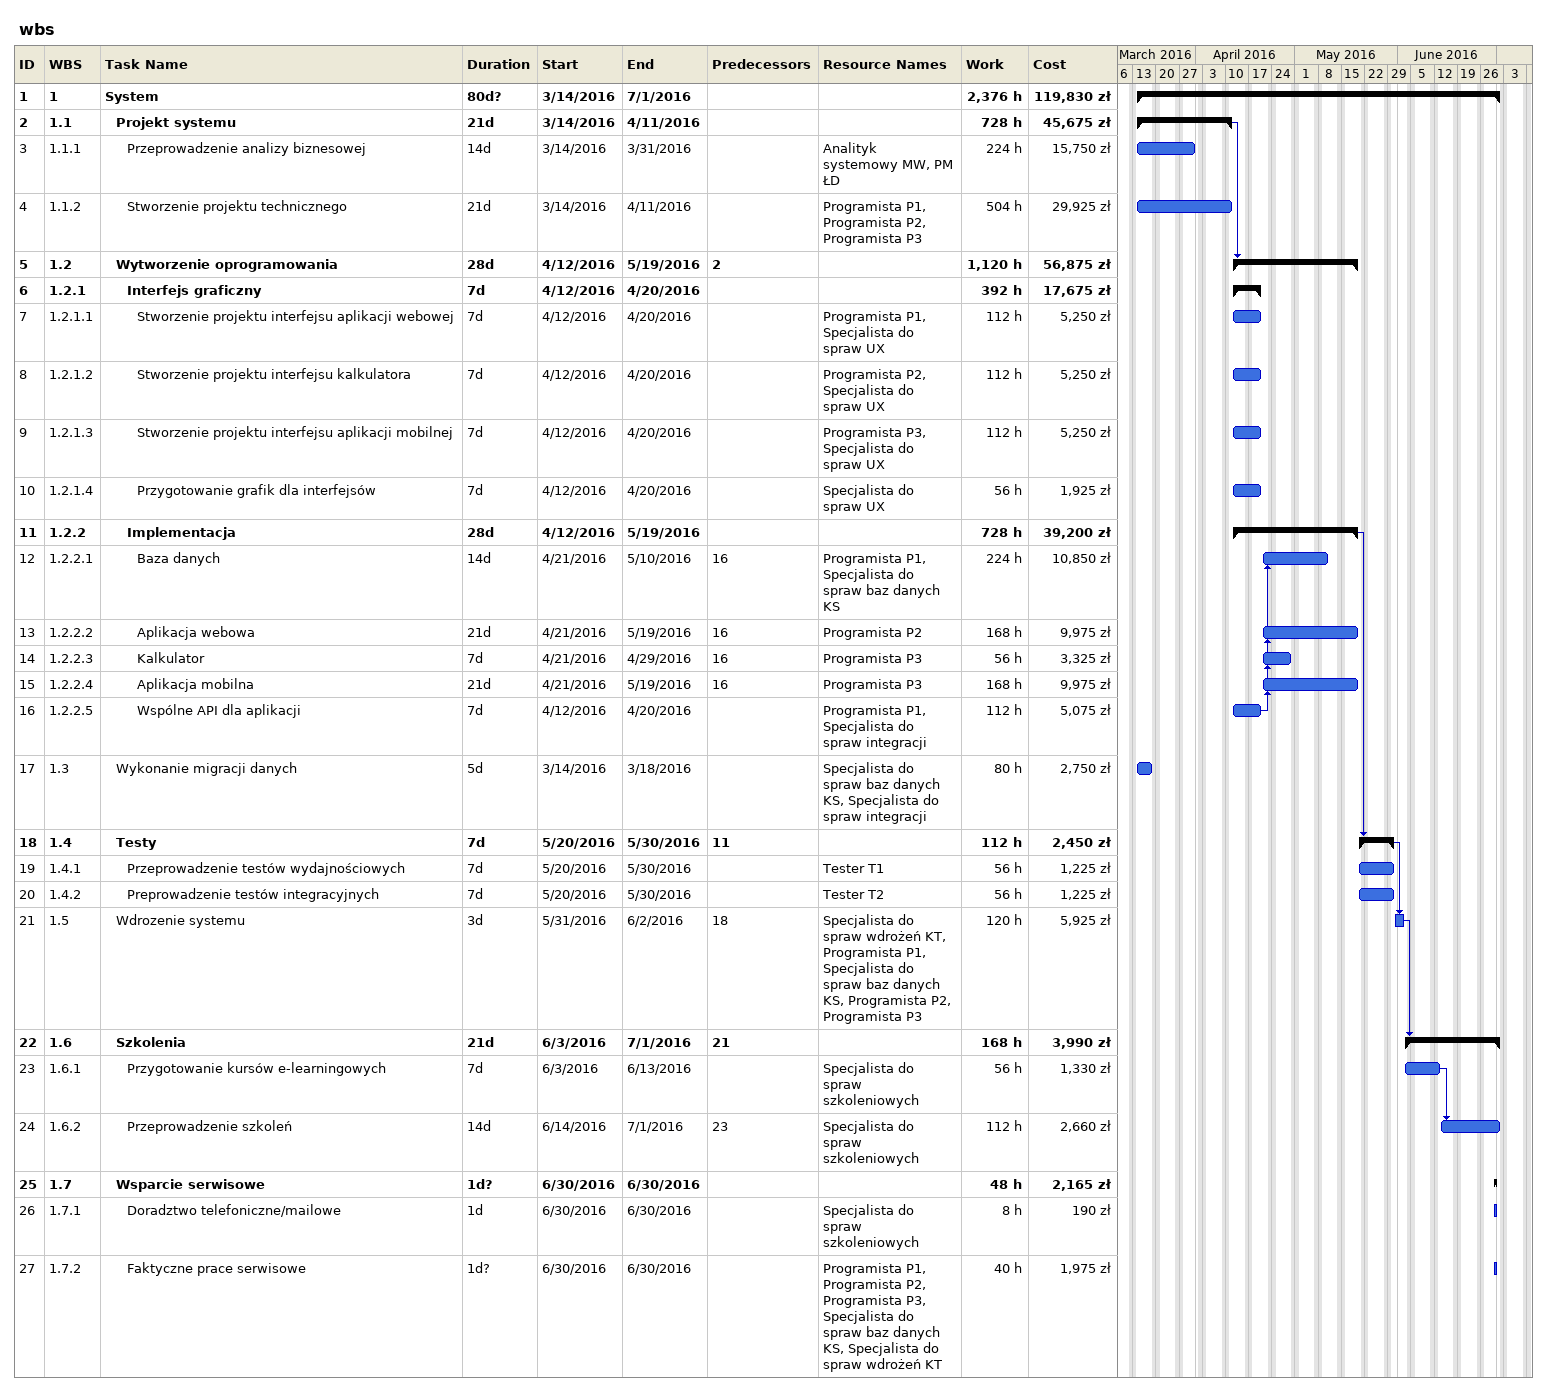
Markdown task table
wbs

| ID | WBS | Task | Duration | Start | Finish | Predecessors | Resources | Work (h) | Cost (zł) |
|---|---|---|---|---|---|---|---|---|---|
| 1 | 1 | **System** | 80d? | 2016-03-14 | 2016-07-01 |  |  | 2376 | 119830 |
| 2 | 1.1 | **Projekt systemu** | 21d | 2016-03-14 | 2016-04-11 |  |  | 728 | 45675 |
| 3 | 1.1.1 | Przeprowadzenie analizy biznesowej | 14d | 2016-03-14 | 2016-03-31 |  | Analityk systemowy MW, PM ŁD | 224 | 15750 |
| 4 | 1.1.2 | Stworzenie projektu technicznego | 21d | 2016-03-14 | 2016-04-11 |  | Programista P1, Programista P2, Programista P3 | 504 | 29925 |
| 5 | 1.2 | **Wytworzenie oprogramowania** | 28d | 2016-04-12 | 2016-05-19 | 2 |  | 1120 | 56875 |
| 6 | 1.2.1 | **Interfejs graficzny** | 7d | 2016-04-12 | 2016-04-20 |  |  | 392 | 17675 |
| 7 | 1.2.1.1 | Stworzenie projektu interfejsu aplikacji webowej | 7d | 2016-04-12 | 2016-04-20 |  | Programista P1, Specjalista do spraw UX | 112 | 5250 |
| 8 | 1.2.1.2 | Stworzenie projektu interfejsu kalkulatora | 7d | 2016-04-12 | 2016-04-20 |  | Programista P2, Specjalista do spraw UX | 112 | 5250 |
| 9 | 1.2.1.3 | Stworzenie projektu interfejsu aplikacji mobilnej | 7d | 2016-04-12 | 2016-04-20 |  | Programista P3, Specjalista do spraw UX | 112 | 5250 |
| 10 | 1.2.1.4 | Przygotowanie grafik dla interfejsów | 7d | 2016-04-12 | 2016-04-20 |  | Specjalista do spraw UX | 56 | 1925 |
| 11 | 1.2.2 | **Implementacja** | 28d | 2016-04-12 | 2016-05-19 |  |  | 728 | 39200 |
| 12 | 1.2.2.1 | Baza danych | 14d | 2016-04-21 | 2016-05-10 | 16 | Programista P1, Specjalista do spraw baz danych KS | 224 | 10850 |
| 13 | 1.2.2.2 | Aplikacja webowa | 21d | 2016-04-21 | 2016-05-19 | 16 | Programista P2 | 168 | 9975 |
| 14 | 1.2.2.3 | Kalkulator | 7d | 2016-04-21 | 2016-04-29 | 16 | Programista P3 | 56 | 3325 |
| 15 | 1.2.2.4 | Aplikacja mobilna | 21d | 2016-04-21 | 2016-05-19 | 16 | Programista P3 | 168 | 9975 |
| 16 | 1.2.2.5 | Wspólne API dla aplikacji | 7d | 2016-04-12 | 2016-04-20 |  | Programista P1, Specjalista do spraw integracji | 112 | 5075 |
| 17 | 1.3 | Wykonanie migracji danych | 5d | 2016-03-14 | 2016-03-18 |  | Specjalista do spraw baz danych KS, Specjalista do spraw integracji | 80 | 2750 |
| 18 | 1.4 | **Testy** | 7d | 2016-05-20 | 2016-05-30 | 11 |  | 112 | 2450 |
| 19 | 1.4.1 | Przeprowadzenie testów wydajnościowych | 7d | 2016-05-20 | 2016-05-30 |  | Tester T1 | 56 | 1225 |
| 20 | 1.4.2 | Preprowadzenie testów integracyjnych | 7d | 2016-05-20 | 2016-05-30 |  | Tester T2 | 56 | 1225 |
| 21 | 1.5 | Wdrozenie systemu | 3d | 2016-05-31 | 2016-06-02 | 18 | Specjalista do spraw wdrożeń KT, Programista P1, Specjalista do spraw baz danych KS, Programista P2, Programista P3 | 120 | 5925 |
| 22 | 1.6 | **Szkolenia** | 21d | 2016-06-03 | 2016-07-01 | 21 |  | 168 | 3990 |
| 23 | 1.6.1 | Przygotowanie kursów e-learningowych | 7d | 2016-06-03 | 2016-06-13 |  | Specjalista do spraw szkoleniowych | 56 | 1330 |
| 24 | 1.6.2 | Przeprowadzenie szkoleń | 14d | 2016-06-14 | 2016-07-01 | 23 | Specjalista do spraw szkoleniowych | 112 | 2660 |
| 25 | 1.7 | **Wsparcie serwisowe** | 1d? | 2016-06-30 | 2016-06-30 |  |  | 48 | 2165 |
| 26 | 1.7.1 | Doradztwo telefoniczne/mailowe | 1d | 2016-06-30 | 2016-06-30 |  | Specjalista do spraw szkoleniowych | 8 | 190 |
| 27 | 1.7.2 | Faktyczne prace serwisowe | 1d? | 2016-06-30 | 2016-06-30 |  | Programista P1, Programista P2, Programista P3, Specjalista do spraw baz danych KS, Specjalista do spraw wdrożeń KT | 40 | 1975 |
